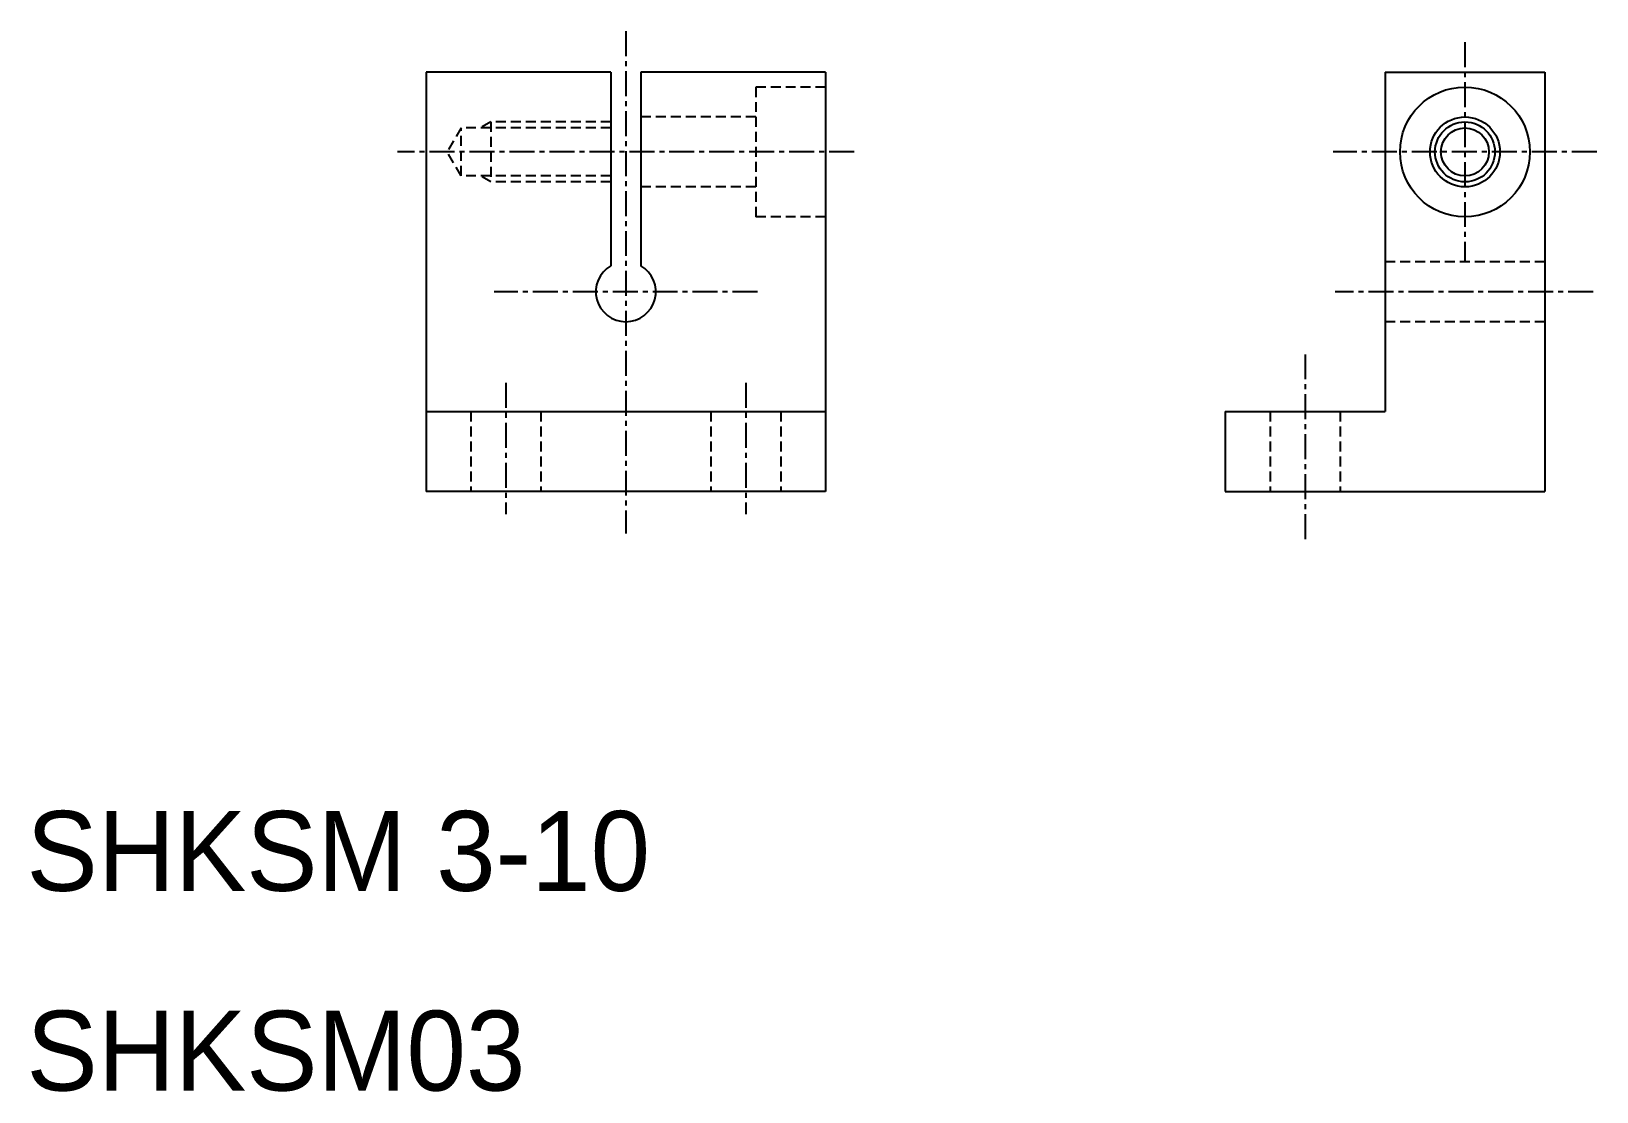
# Model space of a CAD drawing. Extents: x 10.2 to 88.6, y 9.9 to 63.
import ezdxf

# ---------------------------------------------------------------- set-up
doc = ezdxf.new("R2010")
doc.units = 0
doc.linetypes.add('CENTER', pattern=[2, 1.25, -0.25, 0.25, -0.25])
doc.linetypes.add('DASHED', pattern=[0.75, 0.5, -0.25])
doc.layers.get('0').update_dxf_attribs({"linetype": 'CONTINUOUS'})
doc.layers.add('CENTER', color=1, linetype='CENTER')

msp = doc.modelspace()

# ---------------------------------------------------------------- linework, layer by layer
at = {"color": 7, "linetype": 'CONTINUOUS'}
for p, q in [((30, 61), (30, 40)), ((39.25, 61), (30, 61)), ((39.25, 61), (39.25, 51.299)), ((40.75, 61), (40.75, 51.299)), ((50, 61), (40.75, 61)), ((50, 61), (50, 40)), ((78, 61), (78, 44)), ((78, 61), (86, 61)), ((86, 61), (86, 40)), ((30, 44), (50, 44)), ((70, 44), (78, 44)), ((70, 44), (70, 40)), ((50, 40), (30, 40)), ((40, 40), (40, 40)), ((45, 40), (45, 40)), ((70, 40), (86, 40))]:
    msp.add_line(p, q, dxfattribs=at)
at = {"color": 3, "linetype": 'DASHED'}
for p, q in [((46.5, 60.25), (46.5, 53.75)), ((50, 60.25), (46.5, 60.25)), ((31.75, 58.2), (31.057, 57)), ((39.25, 58.2), (31.75, 58.2)), ((31.75, 55.8), (31.75, 58.2)), ((33.25, 58.5), (32.73, 58.2)), ((39.25, 58.5), (33.25, 58.5)), ((33.25, 58.5), (33.25, 55.5)), ((46.5, 58.75), (40.75, 58.75)), ((31.75, 55.8), (31.057, 57)), ((39.25, 55.8), (31.75, 55.8)), ((33.25, 55.5), (32.73, 55.8)), ((39.25, 55.5), (33.25, 55.5)), ((46.5, 55.25), (40.75, 55.25)), ((50, 53.75), (46.5, 53.75)), ((86, 51.5), (78, 51.5)), ((86, 48.5), (78, 48.5)), ((32.25, 44), (32.25, 40)), ((35.75, 44), (35.75, 40)), ((44.25, 44), (44.25, 40)), ((47.75, 44), (47.75, 40)), ((72.25, 44), (72.25, 40)), ((75.75, 44), (75.75, 40))]:
    msp.add_line(p, q, dxfattribs=at)
at = {"color": 7, "linetype": 'CONTINUOUS'}
for radius in [3.25, 1.75, 1.2]:
    msp.add_circle((82, 57), radius, dxfattribs=at)
at = {"color": 3, "linetype": 'CONTINUOUS'}
msp.add_circle((82, 57), 1.5, dxfattribs=at)
at = {"color": 7, "linetype": 'CONTINUOUS'}
msp.add_arc((40, 50), 1.5, 120, 60, dxfattribs=at)
at = {"layer": 'CENTER', "color": 1, "linetype": 'CENTER'}
for p, q in [((40, 63.04), (40, 37.89)), ((82, 62.492), (82, 51.508)), ((51.427, 57), (28.573, 57)), ((88.593, 57), (75.407, 57)), ((46.593, 50), (33.407, 50)), ((88.419, 50), (75.507, 50)), ((74, 46.864), (74, 37.539)), ((34, 45.438), (34, 38.866)), ((46, 45.438), (46, 38.866))]:
    msp.add_line(p, q, dxfattribs=at)

# ---------------------------------------------------------------- texts
at = {"color": 7, "linetype": 'CONTINUOUS'}
for s, p in [('SHKSM 3-10', (10, 20)), ('SHKSM03', (10, 10))]:
    msp.add_text(s, height=4, dxfattribs=at).set_placement(p)

doc.saveas('drawing.dxf')
